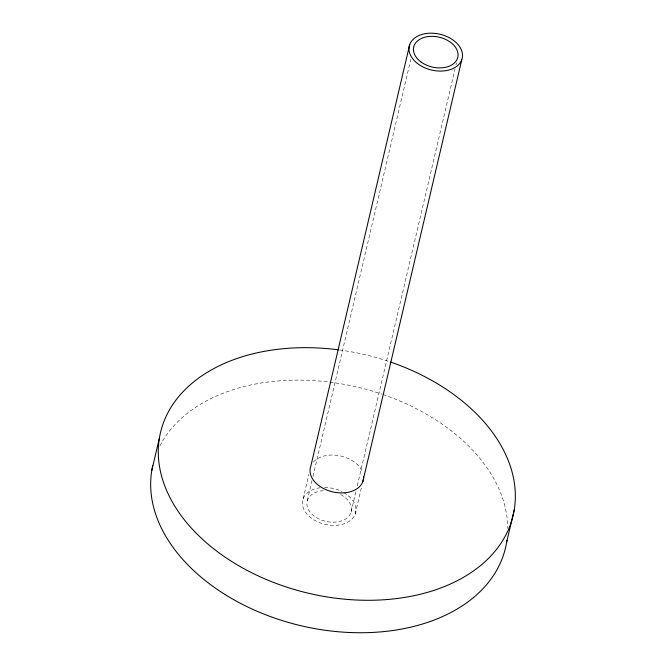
<?xml version="1.0" encoding="UTF-8"?>
<svg xmlns="http://www.w3.org/2000/svg" width="666" height="666" viewBox="0 0 666 666"><rect width="100%" height="100%" fill="white"/><g stroke="black" fill="none" stroke-linecap="round" stroke-linejoin="round"><path stroke-width="0.5" stroke-dasharray="3.33 2.5" d="M303.172 498.801L308.932 474.217M307.292 500.74L312.038 480.502M312.987 476.456L410.755 59.599M351.099 512.112L356.085 490.867M357.267 485.805L455.045 68.948M455.994 64.902L456.468 62.879M355.219 514.052L361.447 487.495M159.898 445.937A181.119 122.594 13.2 0 1 328.854 382.018M329.878 382.151A181.119 122.594 13.2 0 1 381.934 394.147M382.908 394.48A181.119 122.594 13.2 0 1 507.733 528.23M340.692 494.53A22.636 15.326 13.2 0 1 344.455 519.655A22.636 15.326 13.2 0 1 309.365 511.105A22.636 15.326 13.2 0 1 324.75 490.642M343.739 492.565A27.164 18.39 13.2 0 1 348.11 521.977A27.164 18.39 13.2 0 1 306.685 513.736A27.164 18.39 13.2 0 1 319.755 487.795M324.567 487.479A27.164 18.39 13.2 0 1 342.024 491.641M339.527 349.966A181.119 122.594 13.2 0 1 389.552 361.705M313.303 462.121A27.164 18.39 13.2 0 1 339.668 455.785A27.164 18.39 13.2 0 1 362.504 471.903"/><path stroke-width="1" d="M151.773 470.554L159.382 438.103M409.723 44.514L310.781 466.35A27.164 18.39 13.2 0 0 333.941 492.166A27.164 18.39 13.2 0 0 363.578 476.848M362.828 481.601L461.771 59.757A27.164 18.39 13.2 0 0 428.205 33.3A27.164 18.39 13.2 0 0 417.266 63.345A27.164 18.39 13.2 0 0 461.771 59.757M506.618 542.299L514.227 509.848M506.918 540.326A181.119 122.594 13.2 0 1 306.993 627.072A181.119 122.594 13.2 0 1 152.764 465.509M390.517 362.029A181.119 122.594 13.2 0 1 469.788 573.443A181.119 122.594 13.2 0 1 173.451 503.912A181.119 122.594 13.2 0 1 338.503 349.833M421.103 62.046A22.636 15.326 13.2 0 0 457.65 57.825A22.636 15.326 13.2 0 0 428.488 36.53A22.636 15.326 13.2 0 0 421.103 62.046"/></g></svg>
